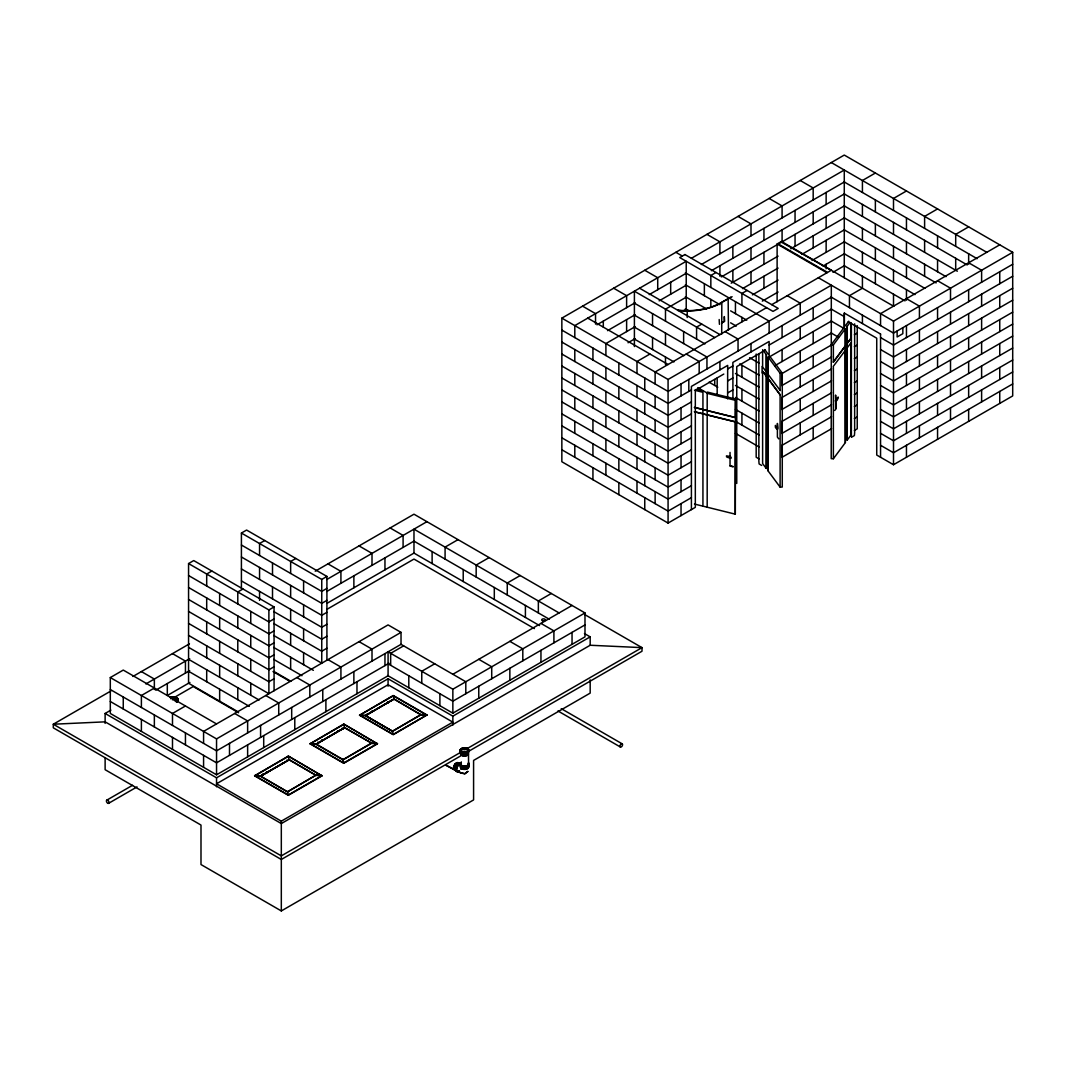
<?xml version="1.0" encoding="UTF-8"?>
<svg xmlns="http://www.w3.org/2000/svg" width="1066" height="1066" viewBox="0 0 1066 1066"><rect width="100%" height="100%" fill="white"/><g stroke="black" fill="none" stroke-linecap="round" stroke-linejoin="round"><path stroke-width="1.5" d="M387.598 675.498L452.85 713.167L584.994 636.868L584.994 612.937L452.85 689.222L388.077 651.832L388.077 675.764L216.545 774.795L110.304 713.46L110.304 677.563L123.256 670.074L216.545 723.934M216.545 774.795L216.545 738.898L110.304 677.563M838.169 397.924L836.983 400.483L835.531 400.936M702.934 410.343L702.934 413.875L706.398 414.741L702.947 413.795M702.934 414.714L702.934 506.15L706.398 507.003M707.184 411.383L707.184 414.927L735.287 421.883M707.184 415.753L707.184 507.203L735.287 514.158L735.473 421.47M707.198 393.247L707.184 410.597L735.287 417.552L735.473 399.044L707.371 392.088M730.037 452.437L730.037 466.055L733.128 466.828M730.676 456.554L726.439 455.848M461.112 766.84L460.845 769.306M467.734 771.398L464.789 773.663L460.059 772.504M467.921 771.504L464.843 773.876L459.966 772.703M843.259 328.555L831.213 344.784L833.372 344.891L845.418 328.674L845.418 345.93L833.372 362.16L833.372 344.891M845.325 325.77L848.709 321.212M847.497 325.876L850.028 322.465M833.226 362.147L845.271 345.93L845.271 328.661M850.721 338.575L847.337 343.132L850.868 338.588L850.868 322.891M833.226 366.477L845.418 350.261L845.271 346.703L845.271 350.248M850.868 342.919L847.497 347.463M835.344 400.949L838.169 397.018M834.771 410.477L836.09 408.691L835.597 395.033L835.597 408.664M723.787 374.073L695.325 390.502L695.325 507.349L668.076 523.073L561.849 461.738L561.849 318.134L668.076 379.469L831.32 285.222L831.213 458.647L833.372 458.753L845.418 442.537L845.271 351.087L845.271 442.523M847.497 439.738L850.868 435.181L850.868 343.745M455.835 769.772A3.798 2.279 -62.2 0 1 453.77 768.253A3.798 2.279 -62.2 0 1 454.969 764.349L456.301 763.149A3.798 2.279 -62.2 0 1 456.994 762.856M454.969 764.349L455.608 763.656M561.849 318.134L844.272 155.063L1012.7 252.309L1012.7 395.926L893.508 464.736L876.732 455.049L876.732 338.202L848.283 321.785M691.408 258.292L844.272 170.027L844.272 277.733M596.947 324.797L635.109 302.757M649.234 294.602L686.224 273.256M701.375 264.501L844.512 181.86M238.024 711.808L188.562 683.239L188.562 563.568L193.732 560.569L274.069 606.954L274.069 690.728M241.409 588.392L241.409 533.053L246.592 530.055L326.916 576.426L326.916 660.2M875.373 173.025L862.421 180.5L862.421 192.466M607.54 330.647L635.109 314.723M659.148 300.852L686.224 285.222M711.355 270.711L844.512 193.825M716.019 272.496L710.835 275.494L710.835 287.46M777.114 301.771L777.114 243.994L781.471 241.476L893.748 306.302M211.881 571.043L206.697 574.041L206.697 586.007M264.741 540.529L259.558 543.513L259.558 555.493M635.109 326.702L605.901 343.558L605.901 355.524M686.224 297.187L665.49 309.153L665.49 321.119M721.322 276.92L844.512 205.791M628.034 342.746L635.109 338.668M683.373 310.806L686.224 309.153L686.224 261.277L574.801 325.61L574.801 337.576M731.209 283.183L778.087 256.12M790.812 248.764L844.512 217.757M906.46 190.974L893.508 198.449L893.508 210.415M742.522 288.62L778.087 268.086M801.872 254.348L844.512 229.736M721.509 302.478L730.583 297.241M677.63 310.126A48.49 27.996 0 0 0 721.376 302.531L732.115 296.708M747.106 290.458L741.923 293.443L741.923 305.409M242.968 588.992L237.785 591.99L237.785 603.956M295.828 558.477L290.645 561.476L290.645 573.441M649.94 354.032L636.988 361.507L636.988 373.486M701.761 324.117L696.578 327.102L696.578 339.068M752.409 294.869L778.087 280.052M812.012 260.464L844.512 241.702M721.922 322.598L724.307 321.226L724.307 316.575L724.574 321.372L722.188 322.745M762.31 301.132L778.087 292.017M823.072 266.047L844.512 253.668M826.35 272.416L826.963 272.057L777.74 243.634M830.694 269.898L780.845 241.835M766.547 307.661L655.124 371.981L655.124 383.947M771.731 304.663L831.32 270.258M937.56 208.923L924.608 216.398L924.608 228.377M132.917 676.47L189.455 643.837M315.243 571.203L413.981 514.198L584.994 612.937M832.972 272.296L844.512 265.634M110.784 691.048L53.3 724.227L53.3 727.825L281.317 859.476L460.938 755.767M188.562 563.568L268.885 609.939L274.069 606.954M241.409 533.053L321.745 579.424L326.916 576.426M145.869 683.946L189.681 658.655M326.782 579.504L426.933 521.674M105.121 723.388L105.121 713.46L110.864 710.143M154.357 688.036L141.392 695.512L141.392 707.478M274.069 618.92L268.885 621.904L188.562 575.533M326.916 588.392L321.745 591.39L241.409 545.019M831.56 297.054L668.076 391.435L561.849 330.1M155.769 690.208L189.681 670.621M326.782 591.47L414.314 540.928M968.648 226.871L955.696 234.36L955.696 246.326M274.069 630.885L268.885 633.87L188.562 587.499M326.916 600.371L321.745 603.356L241.409 556.985M691.408 389.929L668.076 403.401L561.849 342.066M727.678 368.996L732.862 365.998M769.132 345.051L831.56 309.02M765.201 350.154L736.753 366.584L736.753 483.431M189.921 682.453L167.309 695.512L167.309 683.546M327.022 603.303L413.981 553.094L413.981 529.162L559.09 612.937M173.438 697.963L193.226 686.531L238.584 712.728M326.702 609.472L413.981 559.077L534.386 628.594M274.069 642.851L268.885 645.849L188.562 599.465M326.916 612.337L321.745 615.322L241.409 568.951M691.408 401.909L668.076 415.367L561.849 354.032M727.678 380.962L732.862 377.964M769.132 357.03L831.56 320.986M458.034 539.636L445.082 547.111L445.082 559.077M185.444 705.985L172.492 713.46L172.492 725.426M274.069 654.817L268.885 657.815L188.562 611.431M326.916 624.303L321.745 627.288L241.409 580.917M691.408 413.875L668.076 427.333L561.849 365.998M727.678 392.928L732.862 389.929M774.889 365.665L831.56 332.952M999.748 244.82L880.556 313.644L880.556 325.61M274.069 666.783L268.885 669.781L188.562 623.41M326.916 636.269L321.745 639.267L273.682 611.524M691.408 425.84L668.076 439.299L561.849 377.964M781.858 373.62L831.56 344.918M854.359 334.751L857.237 333.085M274.069 678.749L268.885 681.747L188.562 635.376M326.916 648.235L321.745 651.233L273.682 623.49M691.408 437.806L668.076 451.264L561.849 389.943M781.858 385.586L831.56 356.883M818.368 277.733L893.508 321.119L1012.7 252.309M489.121 557.585L476.169 565.06L476.169 577.026M854.359 346.716L857.237 345.051M691.408 449.772L668.076 463.244L561.849 401.909M781.858 397.551L831.56 368.863M1012.7 264.275L893.508 333.085L831.08 297.054M854.359 358.682L857.237 357.03M691.408 461.738L668.076 475.209L561.849 413.875M781.858 409.517L831.56 380.829M1012.7 276.241L893.508 345.051L880.556 337.576M106.906 800.086L132.557 785.282M216.545 738.898L401.029 632.378L401.029 644.344L465.802 681.747L465.802 693.713M854.359 370.662L857.237 368.996M108.519 803.364A1.839 1.053 60 0 0 108.186 800.606A1.839 1.053 60 0 0 106.427 801.206A1.839 1.053 60 0 0 108.519 803.364L137.021 786.908M691.408 473.717L668.076 487.175L561.849 425.84M781.858 421.483L831.56 392.794M1012.7 288.206L893.508 357.03L880.556 349.541M401.029 644.344L216.545 750.864L110.304 689.529M520.221 575.533L507.269 583.009L507.269 594.988M854.359 382.627L857.237 380.962M403.614 645.849L390.662 653.325L390.662 665.291M691.408 485.683L668.076 499.141L561.849 437.806M781.858 433.462L831.56 404.76M1012.7 300.172L893.508 368.996L880.556 361.507M388.983 663.279L216.545 762.83L110.304 701.495M854.359 394.593L857.237 392.928M691.408 497.649L668.076 511.107L561.849 449.772M781.858 445.428L831.56 416.726M1012.7 312.151L893.508 380.962L880.556 373.486M854.359 406.559L857.237 404.893M105.121 713.46L216.545 777.794L388.077 678.762L452.85 716.152L590.178 636.868L590.178 645.143M831.56 428.692L782.084 457.261L782.084 445.282M1012.7 324.117L893.508 392.928L880.556 385.452M551.309 593.482L538.357 600.971L538.357 612.937M854.359 418.525L857.237 416.859M434.715 663.798L421.763 671.274L421.763 683.239M1012.7 336.083L893.508 404.893L880.556 397.418M288.313 756.394L254.627 775.848L288.313 756.1L321.999 775.848L288.313 795.289L254.627 775.848L260.584 776.288L289.086 759.831L316.042 775.395L321.999 775.848L288.313 756.1L289.086 759.831L260.584 775.995L254.627 775.542L288.313 794.996L321.999 775.542L316.042 775.102L287.54 791.732M343.758 724.387L310.086 743.828L343.758 724.081L377.444 743.828L343.758 763.283L310.086 743.828L316.042 744.281L342.986 759.831L371.488 743.388L377.444 743.828L343.758 724.081L344.545 727.825L316.042 744.281L344.545 727.518L371.488 743.082L377.444 743.535L343.758 762.976L310.086 743.535L316.042 743.975L342.986 759.538L343.758 763.283L342.986 759.538M394.034 698.95L365.531 715.712L392.475 731.263L420.977 714.513L426.933 714.953L393.261 734.407L359.575 714.953L365.531 715.406L394.034 698.95L420.977 714.806L392.475 731.263L365.531 715.592L394.034 699.136L420.977 714.806L426.933 715.259L393.261 695.805L359.575 715.259L393.261 695.512L426.933 714.953L393.261 734.701L359.575 715.259L365.531 715.712L392.515 731.263M854.359 430.491L857.237 428.838L857.237 325.61M289.086 759.712L260.584 776.168L287.58 791.851M316.042 744.161L344.545 727.705L371.488 743.082L342.986 759.712M851.801 437.073L854.399 435.568L854.639 432.703L854.639 323.864M1012.7 348.049L893.508 416.859L880.556 409.384M452.85 674.272L572.042 605.448M1012.7 360.015L893.508 428.838L880.556 421.35M1012.7 371.981L893.508 440.804L880.556 433.316M316.042 775.102L287.54 791.851L260.584 776.288M584.994 624.903L452.85 701.201L387.598 663.518M1012.7 383.96L893.508 452.77L880.556 445.282M281.317 821.166L452.85 722.135L388.077 684.745L216.545 783.777L281.317 821.166L281.317 910.937L200.994 864.553L200.994 825.057L105.121 769.705L105.121 758.126M460.938 752.17L281.317 855.878L53.3 724.227L105.121 721.842L281.317 823.565L590.178 645.25L641.999 647.635L641.999 651.233L468.121 751.61M466.695 748.852L641.999 647.635L584.634 614.522M281.317 910.937L473.584 799.926L473.584 760.431L590.178 693.113L590.178 679.881M172.372 699.762L174.451 699.736A3.838 2.212 0 0 1 176.849 700.788M766.001 371.514L762.616 366.97L762.616 351.274M767.733 373.86L766.254 371.861L766.254 354.605M780.259 390.529L768.066 374.313L768.066 357.057L780.112 373.273L782.271 373.167L782.271 390.423M768.226 470.905L768.066 379.469L768.066 470.905L780.112 487.135L782.271 487.029L782.271 395.579M845.751 349.808L847.23 347.809L847.084 344.265L847.084 347.809M696.231 389.33L702.534 390.889M694.459 390.196L702.334 392.141M707.184 393.341L735.287 400.296M702.947 409.464L706.398 410.41L702.934 409.557L702.947 392.208M707.198 410.517L735.3 417.472M707.198 414.847L735.3 421.79M730.676 457.461C733.288 458.86 727.398 457.727 726.439 456.754M730.09 465.775L733.181 466.535M694.459 504.058L702.334 506.004M445.828 765.028L454.596 769.639M445.721 765.228L454.489 769.852M831.32 162.552L986.783 252.309M844.045 181.86L977.136 258.705M968.648 262.782L981.613 270.258L981.613 282.224M844.045 193.825L967.235 264.954M800.233 180.5L813.185 187.976L813.185 199.942M844.045 205.791L957.348 271.204M844.045 217.757L946.035 276.654M937.56 280.731L950.512 288.206L950.512 300.172M844.045 229.736L936.148 282.903M769.132 198.449L782.084 205.925L782.084 217.904M844.045 241.702L924.835 288.353M844.045 253.668L914.948 294.602M906.46 298.68L919.425 306.155L919.425 318.134M844.045 265.634L905.047 300.865M738.045 216.398L750.997 223.887L750.997 235.852M777.114 243.994L826.963 272.776M880.556 334.058L844.272 313.044L844.272 328.594L831.32 321.119M706.945 234.36L719.91 241.835L719.91 253.801M831.32 309.153L844.272 316.629M787.268 295.695L800.233 303.17L800.233 315.136M831.32 333.085L838.516 337.242M675.857 252.309L682.333 256.04M685.398 272.776L769.132 321.119L769.132 333.085M728.158 298.64L728.464 330.233M685.398 284.742L719.91 304.663M730.623 310.859L746.76 320.173M644.757 270.258L657.722 277.733L657.722 289.712M685.398 296.708L706.598 308.953M730.623 322.825L736.273 326.089M719.443 324.331L719.177 319.534M685.398 308.674L689.635 311.125M725.08 331.593L738.045 339.068L738.045 351.034M639.573 288.206L719.91 334.591M714.726 337.576L634.403 291.205L634.403 346.557M749.585 357.71L759.059 363.173M613.67 288.206L626.621 295.695L626.621 307.661M634.163 303.037L704.959 343.905M739.684 363.959L759.059 375.139M634.163 315.003L706.945 357.03L706.945 368.996M735.447 373.486L759.059 387.105M686.224 354.032L699.176 361.507L699.176 373.486M634.163 326.969L683.866 355.671M735.447 385.452L759.059 399.084M582.569 306.155L595.534 313.644L595.534 324.117M634.163 338.935L673.965 361.92M709.063 382.188L717.778 387.211M735.447 397.418L759.059 411.05M587.752 318.134L668.076 364.505M697.764 387.624L706.478 392.661M735.447 409.384L759.059 423.015M735.447 421.35L759.059 434.981M735.447 433.316L759.059 446.947M759.059 458.913L756.18 457.261L756.18 354.032M761.697 465.442L759.099 463.95L758.859 461.085L758.859 353.899M584.448 633.564L590.178 636.868M413.755 540.995L549.43 619.319M390.143 527.963L403.095 535.438L403.095 547.404M540.955 623.41L553.907 630.885L553.907 642.851M413.755 552.961L539.529 625.582M359.055 545.912L372.007 553.387L372.007 565.366M509.854 641.359L522.806 648.834L522.806 660.8M327.955 563.861L340.92 571.349L340.92 583.315M478.767 659.308L491.719 666.783L491.719 678.762M561.249 708.65L622.184 743.828A1.839 1.053 -60 0 1 621.611 746.666A1.839 1.053 -60 0 1 620.026 745.747A1.839 1.053 -60 0 1 622.184 743.828M557.944 710.969L620.359 747M401.029 632.378L388.077 624.903L203.579 731.409L203.579 743.375M359.055 641.652L372.007 649.141L372.007 661.107M327.955 659.601L340.92 667.089L340.92 679.055M273.682 635.456L321.745 663.199L321.745 579.424M273.682 647.422L313.364 670.327M273.682 659.388L301.958 675.711M296.868 677.563L309.82 685.038L309.82 697.004M273.922 671.5L290.885 681.281M273.016 671.567L290.032 681.387M188.562 647.342L268.885 693.713L268.885 609.939M265.767 695.512L278.732 702.987L278.732 714.953M188.562 659.308L259.118 700.042M172.492 653.618L185.444 661.107L185.444 673.072M188.562 671.274L249.324 706.358M234.68 713.46L247.632 720.936L247.632 732.915M141.392 671.58L154.357 679.055L154.357 689.529M289.086 759.538L316.042 775.275M764.775 349.595L768.16 354.139M770.238 356.937L782.271 373.167M762.616 349.701L766.001 354.258M780.259 394.86L768.226 378.63L768.066 375.099L768.066 378.643L780.112 394.86M775.328 425.387L777.66 428.679C778.38 430.397 774.742 427.906 775.328 426.293M778.713 438.859L777.394 437.073L777.394 423.442L777.887 427.959M766.001 468.121L762.616 463.563L762.616 372.127M460.912 766.134L460.912 766.134A4.024 2.305 -0.3 0 0 463.843 769.385A4.024 2.305 -0.3 0 0 468.574 766.894M394.034 699.256L393.261 695.805M392.475 730.97L393.261 734.407M287.54 791.558L288.313 794.996M468.507 753.729L468.574 766.641M999.748 271.75L999.748 283.716M999.748 295.695L999.748 307.661M999.748 319.627L999.748 331.593M999.748 343.558L999.748 355.524M999.748 367.504L999.748 379.469M999.748 391.435L999.748 403.401M981.613 294.189L981.613 306.155M981.613 318.134L981.613 330.1M981.613 342.066L981.613 354.032M981.613 365.998L981.613 377.964M981.613 389.943L981.613 401.909M968.648 253.801L968.648 264.275M968.648 289.712L968.648 301.678M968.648 313.644L968.648 325.61M968.648 337.576L968.648 349.541M968.648 361.507L968.648 373.486M968.648 385.452L968.648 397.418M968.648 409.384L968.648 421.35M955.696 258.292L955.696 270.258M950.512 312.151L950.512 324.117M950.512 336.083L950.512 348.049M950.512 360.015L950.512 371.981M950.512 383.947L950.512 395.926M950.512 407.892L950.512 419.857M937.56 235.852L937.56 247.818M937.56 259.784L937.56 271.75M937.56 307.661L937.56 319.627M937.56 331.593L937.56 343.558M937.56 355.524L937.56 367.49M937.56 379.469L937.56 391.435M937.56 403.401L937.56 415.367M937.56 427.333L937.56 439.299M924.608 240.343L924.608 252.309M924.608 264.275L924.608 276.241M919.425 330.1L919.425 342.066M919.425 354.032L919.425 365.998M919.425 377.964L919.425 389.943M919.425 401.909L919.425 413.875M919.425 425.84L919.425 437.806M906.46 217.904L906.46 229.87M906.46 241.835L906.46 253.801M906.46 265.767L906.46 277.733M906.46 289.712L906.46 300.172M906.46 325.61L906.46 337.576M906.46 349.541L906.46 361.507M906.46 373.486L906.46 385.452M906.46 397.418L906.46 409.384M906.46 421.35L906.46 433.316M906.46 445.282L906.46 457.261M902.835 327.702L902.835 333.685L897.132 336.976L897.132 330.993M893.508 222.381L893.508 234.36M893.508 246.326L893.508 258.292M893.508 270.258L893.508 282.224M893.508 294.189L893.508 306.169M893.508 321.119L893.508 464.736M880.556 333.991L880.556 457.261M875.373 199.942L875.373 211.921M875.373 223.887L875.373 235.852M875.373 247.818L875.373 259.784M875.373 271.75L875.373 283.729M862.421 204.432L862.421 216.398M862.421 228.377L862.421 240.343M862.421 252.309L862.421 264.275M862.421 276.241L862.421 288.206L849.455 295.695L849.455 307.661M862.421 315.136L862.421 323.518M851.388 323.278L851.388 436.833M847.23 326.223L847.23 343.479L845.605 345.477L847.084 343.479L847.084 326.209M847.23 440.085L847.084 348.635L847.084 440.071M844.352 313.164L844.352 328.141M833.372 367.317L833.372 458.753M826.137 192.466L826.137 204.432M826.137 216.398L826.137 228.377M826.137 240.343L826.137 252.309M826.137 264.275L826.137 268.765M813.185 211.921L813.185 223.887M813.185 235.852L813.185 247.818M813.185 307.661L813.185 319.627M813.185 331.593L813.185 343.558M813.185 355.524L813.185 367.49M813.185 379.469L813.185 391.435M813.185 403.401L813.185 415.367M813.185 427.333L813.185 439.299M800.233 327.102L800.233 339.068M800.233 351.047L800.233 363.013M800.233 374.979L800.233 386.945M800.233 398.911L800.233 410.876M800.233 422.842L800.233 434.821M795.049 210.415L795.049 222.381M795.049 234.36L795.049 246.326M782.271 391.209L782.271 394.753M782.084 229.87L782.084 241.835M782.084 325.61L782.084 337.576M782.084 349.541L782.084 361.507M782.084 373.486L782.084 385.452M782.084 397.418L782.084 409.384M782.084 421.35L782.084 433.316M780.112 373.273L780.112 390.542M780.112 395.699L780.112 487.135M769.132 358.189L769.132 341.466L732.862 362.413L732.942 399.07M768.226 357.043L768.226 374.299M766.401 354.592L766.401 371.861M766.401 468.454L766.401 377.018L766.254 468.467M763.949 228.377L763.949 240.343M763.949 252.309L763.949 264.275M763.949 276.241L763.949 288.206M762.097 366.464L762.097 373.047M750.997 247.818L750.997 259.784M750.997 271.75L750.997 283.716M750.997 343.558L750.997 351.94M741.923 317.375L741.923 321.865M741.923 365.252L741.923 377.217M741.923 389.183L741.923 401.162M741.923 413.128L741.923 425.094M735.473 399.044L735.473 416.313M735.473 417.086L735.473 420.63M735.447 301.678L735.447 313.644M735.287 422.709L735.287 514.158M732.862 246.326L732.862 258.292M732.862 270.258L732.862 282.224M727.598 398.817L727.678 365.398L691.408 386.412L691.408 509.615M721.815 302.651L721.695 334.138M719.91 265.767L719.91 276.241M719.91 361.507L719.91 369.889M717.178 377.964L717.178 394.447M714.726 379.469L714.726 385.452M710.835 299.426L710.835 306.915M704.36 283.716L704.36 295.695M688.809 379.469L688.809 391.435M687.21 310.672L687.21 317.548M683.626 331.593L683.626 343.558M681.041 383.947L681.041 395.926M681.041 407.892L681.041 419.857M681.041 431.823L681.041 443.789M681.041 455.755L681.041 467.721M681.041 479.7L681.041 491.666M681.041 503.632L681.041 515.598M670.674 282.224L670.674 294.189M668.076 379.469L668.076 523.073M665.49 333.085L665.49 345.051M665.49 357.03L665.49 364.505M655.124 395.926L655.124 407.892M655.124 419.857L655.124 431.823M655.124 443.789L655.124 455.755M655.124 467.721L655.124 479.7M655.124 491.666L655.124 503.632M652.539 313.644L652.539 325.61M652.539 337.576L652.539 349.541M644.757 377.964L644.757 389.929M644.757 401.909L644.757 413.875M644.757 425.84L644.757 437.806M644.757 449.772L644.757 461.738M644.757 473.717L644.757 485.683M644.757 497.649L644.757 509.615M636.988 385.452L636.988 397.418M636.988 409.384L636.988 421.35M636.988 433.316L636.988 445.282M636.988 457.261L636.988 469.227M636.988 481.192L636.988 493.158M626.621 319.627L626.621 331.593M618.853 363.013L618.853 374.979M618.853 386.945L618.853 398.911M618.853 410.876L618.853 422.842M618.853 434.821L618.853 446.787M618.853 458.753L618.853 470.719M618.853 482.685L618.853 494.651M605.901 367.49L605.901 379.469M605.901 391.435L605.901 403.401M605.901 415.367L605.901 427.333M605.901 439.299L605.901 451.278M605.901 463.244L605.901 475.209M603.303 321.119L603.303 327.102M592.936 348.049L592.936 360.015M592.936 371.981L592.936 383.947M592.936 395.926L592.936 407.892M592.936 419.857L592.936 431.823M592.936 443.789L592.936 455.755M592.936 467.734L592.936 479.7M574.801 349.541L574.801 361.507M574.801 373.486L574.801 385.452M574.801 397.418L574.801 409.384M574.801 421.35L574.801 433.316M574.801 445.282L574.801 457.261M572.042 632.378L572.042 644.344M540.955 650.327L540.955 662.306M525.405 605.448L525.405 617.427M509.854 668.289L509.854 680.255M494.304 587.499L494.304 599.465M478.767 686.237L478.767 698.203M463.217 569.55L463.217 581.516M452.85 689.222L452.85 713.167M452.85 716.152L452.85 725.133M439.898 693.713L439.898 705.679M432.116 551.602L432.116 563.568M408.798 675.764L408.798 687.73M388.077 678.762L388.077 686.237M384.959 557.878L384.959 569.844M384.959 653.618L384.959 665.597M356.977 681.747L356.977 693.713M353.872 575.84L353.872 587.806M353.872 671.58L353.872 683.546M325.89 699.696L325.89 711.662M322.771 689.529L322.771 701.495M303.597 580.917L303.597 592.883M303.597 604.848L303.597 616.828M303.597 628.793L303.597 640.759M303.597 652.725L303.597 664.691M294.789 717.645L294.789 729.624M291.684 707.478L291.684 719.443M290.645 585.407L290.645 597.373M290.645 609.339L290.645 621.305M290.645 633.284L290.645 645.25M290.645 657.216L290.645 669.182M272.51 562.968L272.51 574.934M272.51 586.9L272.51 598.865M263.702 735.607L263.702 747.572M260.584 725.426L260.584 737.392M259.558 567.458L259.558 579.424M259.558 591.39L259.558 600.371M250.75 611.431L250.75 623.41M250.75 635.376L250.75 647.342M250.75 659.308L250.75 671.274M250.75 683.239L250.75 695.205M247.632 744.881L247.632 756.847M237.785 615.921L237.785 627.887M237.785 639.866L237.785 651.832M237.785 663.798L237.785 675.764M237.785 687.73L237.785 699.696M229.496 743.375L229.496 755.354M219.649 593.482L219.649 605.448M219.649 617.414L219.649 629.393M219.649 641.359L219.649 653.325M219.649 665.291L219.649 677.256M219.649 689.222L219.649 701.201M216.545 777.794L216.545 786.761M206.697 597.973L206.697 609.939M206.697 621.904L206.697 633.87M206.697 645.849L206.697 657.815M206.697 669.781L206.697 681.747M203.579 755.354L203.579 767.32M185.444 732.915L185.444 744.881M172.492 737.392L172.492 749.371M154.357 714.953L154.357 726.932M141.392 719.443L141.392 731.409M123.256 697.004L123.256 708.97M677.696 310.393A48.396 27.943 0 0 0 687.21 310.926A48.41 27.956 0 0 0 721.695 302.717M468.36 753.129A4.024 2.305 -0.3 0 1 464.123 756.047A4.024 2.305 -0.3 0 1 460.818 752.783A4.024 2.305 -0.3 0 1 467.321 752.103M468.134 753.169A3.798 2.172 -0.3 0 1 464.136 755.914A3.798 2.172 -0.3 0 1 461.032 752.849A3.798 2.172 -0.3 0 1 467.161 752.196M468.214 767.2A3.798 2.172 -0.3 0 1 463.563 768.759A3.798 2.172 -0.3 0 1 460.885 766.108M468.44 766.041A4.024 2.305 -0.3 0 1 464.03 768.946A4.024 2.305 -0.3 0 1 461.058 765.508M455.795 769.985A4.024 2.425 -62.2 0 1 453.57 767.653A4.024 2.425 -62.2 0 1 456.048 763.109A4.024 2.425 -62.2 0 1 459.14 763.869M457.647 762.803A3.798 2.279 -62.2 0 1 458.98 764.002M459.286 771.118A4.024 2.425 -62.2 0 1 456.475 767.986A4.024 2.425 -62.2 0 1 461.085 764.215M459.539 771.251A4.024 2.425 -62.2 0 1 456.741 768.133A4.024 2.425 -62.2 0 1 461.338 764.362M457.061 771.078A4.024 2.425 -62.2 0 1 456.048 766.614A4.024 2.425 -62.2 0 1 460.312 763.816M457.727 771.238A4.264 2.572 -62.2 0 1 455.702 767.08A4.264 2.572 -62.2 0 1 460.419 763.602M459.286 771.318A4.264 2.572 -62.2 0 1 456.315 768A4.264 2.572 -62.2 0 1 461.192 764.016M459.553 771.451A4.264 2.572 -62.2 0 1 456.461 768.653A4.264 2.572 -62.2 0 1 460.805 763.949A4.024 2.305 -0.3 0 0 463.83 767.227A4.024 2.305 -0.3 0 0 468.56 764.735M458.513 771.104A4.504 2.705 -62.2 0 1 455.555 767.067A4.504 2.705 -62.2 0 1 461.072 763.882M459.299 771.504A4.504 2.705 -62.2 0 1 456.168 768.013A4.504 2.705 -62.2 0 1 461.311 763.802M458.487 771.211A4.024 2.438 -62.6 0 1 456.088 768.146A4.024 2.438 -62.6 0 1 459.939 763.842M456.714 770.691A3.811 2.305 -62.6 0 1 456.515 767.187A3.811 2.305 -62.6 0 1 459.193 764.189M468.44 763.642A4.504 2.585 -0.3 0 1 467.121 767.054A4.504 2.585 -0.3 0 1 461.098 766.627A4.504 2.585 -0.3 0 1 461.351 763.136M468.44 762.79A4.504 2.585 -0.3 0 1 467.121 766.201A4.504 2.585 -0.3 0 1 461.085 765.774A4.504 2.585 -0.3 0 1 461.351 762.283M468.534 763.256A4.251 2.438 -0.3 0 1 463.79 766.494A4.251 2.438 -0.3 0 1 461.285 762.536M468.547 765.814A4.251 2.438 -0.3 0 1 463.803 769.052A4.251 2.438 -0.3 0 1 461.298 765.095M468.547 764.109A4.251 2.438 -0.3 0 1 463.79 767.347A4.251 2.438 -0.3 0 1 461.298 763.389M468.547 763.602A4.024 2.305 -0.3 0 1 463.817 766.094A4.024 2.305 -0.3 0 1 460.885 762.843M468.534 762.976A4.251 2.438 -0.3 0 1 463.777 766.214A4.251 2.438 -0.3 0 1 461.285 762.257M468.547 763.882A4.024 2.305 -0.3 0 1 463.817 766.374A4.024 2.305 -0.3 0 1 460.885 763.123M174.518 700.549A3.798 2.185 0 0 1 175.424 700.762M174.571 700.415A4.024 2.332 0 0 1 176.383 701.015A4.024 2.332 0 0 0 176.383 697.844A4.024 2.332 0 0 0 170.68 697.844M170.68 697.55A4.024 2.332 0 0 1 176.383 697.55A4.024 2.332 0 0 1 176.383 700.842M170.68 698.75A4.024 2.332 0 0 1 175.544 698.377A4.024 2.332 0 0 1 177.422 700.988M177.023 701.548A4.024 2.332 0 0 1 176.383 702.028M170.52 697.75A4.264 2.465 0 0 1 176.543 697.75A4.264 2.465 0 0 1 176.543 701.228M170.52 697.457A4.264 2.465 0 0 1 176.543 697.457A4.264 2.465 0 0 1 176.543 700.935M170.347 697.657A4.504 2.598 0 0 1 176.716 697.657A4.504 2.598 0 0 1 176.716 701.335M171.28 698.137A4.504 2.598 0 0 1 177.103 698.803A4.504 2.598 0 0 1 176.716 702.227M171.399 698.257A4.264 2.465 0 0 1 176.13 698.43A4.264 2.465 0 0 1 177.649 701.028M177.222 701.615A4.264 2.465 0 0 1 176.543 702.134M702.361 409.317L694.459 407.452L702.361 409.317M702.361 413.648L694.459 411.782L702.361 413.648M262.423 774.356L263.049 774.942L262.516 774.276M266.58 771.971L267.193 772.544L266.58 771.971M282.57 762.763L283.196 763.349L282.61 762.71M286.714 760.378L287.34 760.964L286.714 760.378M317.881 742.349L318.494 742.935L317.881 742.349M322.025 739.951L322.638 740.537L322.025 739.951M338.029 730.756L338.642 731.343L338.029 730.756M342.173 728.358L342.786 728.944L342.173 728.358M367.37 713.767L367.983 714.353L367.45 713.687M371.514 711.382L372.127 711.968L371.514 711.382M387.518 702.188L388.131 702.76L387.518 702.188M391.662 699.789L392.275 700.375L391.662 699.789M684.918 254.547L679.735 257.546L773.023 311.392L778.207 308.407L684.918 254.547M766.401 372.634L766.254 376.191L767.88 378.177L766.401 376.178L766.401 372.634M766.148 375.832L762.616 371.301L766.148 375.832M462.444 752.276A4.024 2.305 -0.3 0 0 468.48 750.251A4.024 2.305 -0.3 0 0 462.444 748.279A4.264 2.452 -0.3 0 0 462.324 752.396A4.264 2.452 -0.3 0 0 468.72 750.251A4.264 2.452 -0.3 0 0 462.324 748.159A4.024 2.305 -0.3 0 0 462.444 752.276M462.444 752.569A4.024 2.305 -0.3 0 0 468.48 750.544A4.024 2.305 -0.3 0 0 462.444 748.572A4.264 2.452 -0.3 0 0 462.324 752.689A4.264 2.452 -0.3 0 0 468.72 750.544A4.264 2.452 -0.3 0 0 462.324 748.452A4.024 2.305 -0.3 0 0 462.444 752.569M462.444 753.475A4.024 2.305 -0.3 0 0 468.494 751.45A4.024 2.305 -0.3 0 0 462.444 749.478A4.024 2.305 -0.3 0 0 462.444 753.475A4.264 2.452 -0.3 0 0 468.72 751.45A4.264 2.452 -0.3 0 0 462.324 749.358A4.264 2.452 -0.3 0 0 462.324 753.595M462.204 753.715A4.504 2.585 -0.3 0 0 468.96 751.45A4.504 2.585 -0.3 0 0 462.204 749.238A4.504 2.585 -0.3 0 0 462.204 753.715M462.204 752.809A4.504 2.585 -0.3 0 0 468.96 750.544A4.504 2.585 -0.3 0 0 462.204 748.345A4.504 2.585 -0.3 0 0 462.204 752.809M542.621 620.825A1.839 1.053 0 0 0 545.366 619.906A1.839 1.053 0 0 0 542.621 619A1.839 1.053 0 0 0 542.621 620.825"/></g></svg>
